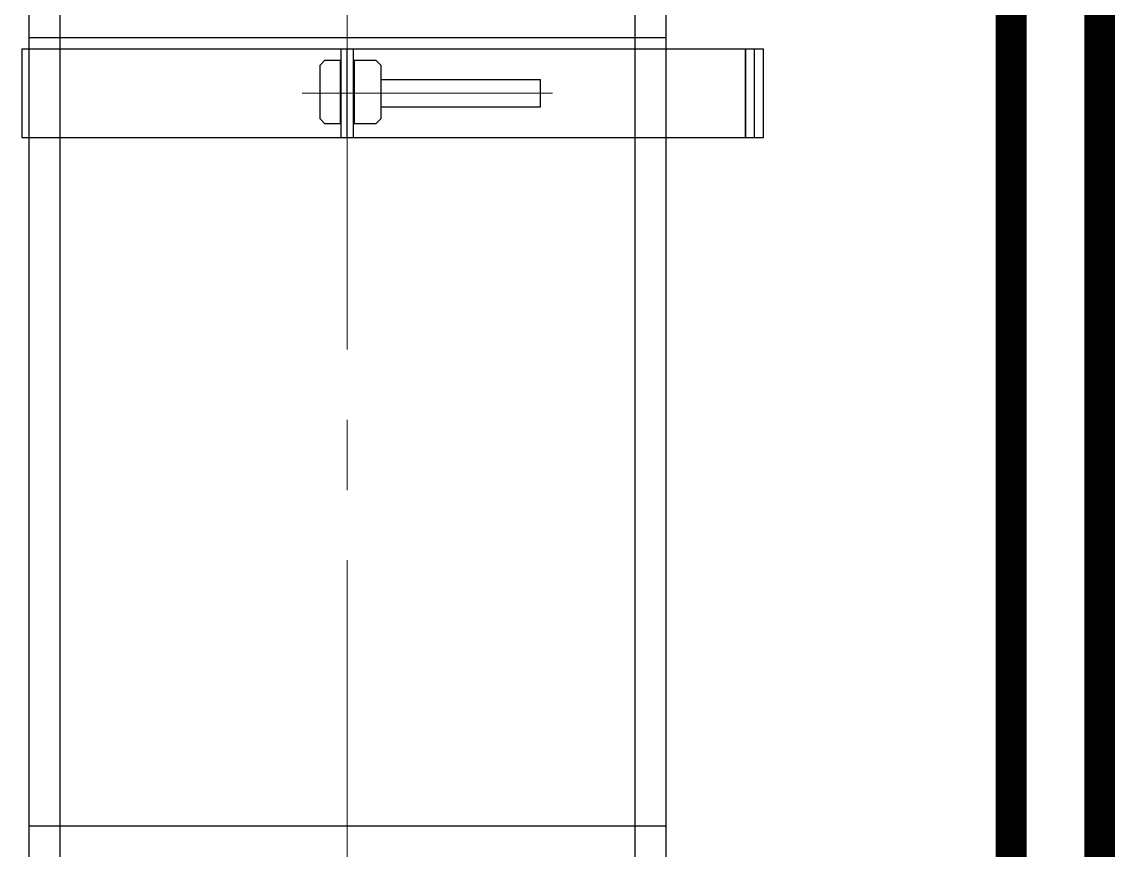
# Model space of a CAD drawing. Extents: x 419008 to 585152, y 366207 to 472224.
# Drawn here: x 509339 to 510575, y 457071 to 458006 of the extents above; entities that cross this region are included whole.
import ezdxf

# ---------------------------------------------------------------- set-up
doc = ezdxf.new("R2010")
doc.units = 0
doc.header["$LTSCALE"] = 50
doc.linetypes.add('ОСЕВАЯ2', pattern=[14.2875, 9.525, -1.5875, 1.5875, -1.5875])
doc.layers.get('0').update_dxf_attribs({"linetype": 'CONTINUOUS'})
doc.layers.add('ax', color=4, linetype='ОСЕВАЯ2', lineweight=15)
doc.layers.add('eq', color=255, linetype='CONTINUOUS')
doc.layers.add('WALL', color=5, linetype='CONTINUOUS')

# ---------------------------------------------------------------- blocks, each defined once
blk = doc.blocks.new('A$C3FF65A5C')
at = {"lineweight": 9}
for p, q in [((875, 8914.9, 164.7), (875, 8217.2, 164.7)), ((1525, 8914.9, 164.7), (1525, 8217.2, 164.7)), ((875, 8117.2, 164.7), (875, 7272.2, 164.7)), ((1525, 8117.2, 164.7), (1525, 7272.2, 164.7))]:
    blk.add_line(p, q, dxfattribs=at)
at = {"lineweight": 30}
for p, q in [((840, 8729.9, 164.7), (840, 8217.2, 164.7)), ((1560, 8729.9, 164.7), (1560, 8217.2, 164.7)), ((840, 8229.9, 164.7), (1560, 8229.9, 164.7)), ((840, 8117.2, 164.7), (840, 7272.2, 164.7)), ((1560, 8117.2, 164.7), (1560, 7272.2, 164.7)), ((840, 7339.9, 164.7), (1560, 7339.9, 164.7))]:
    blk.add_line(p, q, dxfattribs=at)
for p, q in [((832.3, 8217.2, 164.7), (1670.1, 8217.2, 164.7)), ((832.3, 8217.2, 164.7), (832.3, 8117.2, 164.7)), ((1192.9, 8117.2, 164.7), (1192.9, 8217.2, 164.7)), ((1200, 8117.2, 164.7), (1200, 8217.2, 164.7)), ((1207.1, 8117.2, 164.7), (1207.1, 8217.2, 164.7)), ((1650, 8117.2, 164.7), (1650, 8217.2, 164.7)), ((1650, 8217.2, 164.7), (1650, 8117.2, 164.7)), ((1660.1, 8117.2, 164.7), (1660.1, 8217.2, 164.7)), ((1670.1, 8117.2, 164.7), (1670.1, 8217.2, 164.7)), ((1192.4, 8132.7, 164.7), (1192.4, 8204.5, 164.7)), ((1207.9, 8204.5, 164.7), (1207.9, 8132.7, 164.7)), ((1237.7, 8182.5, 164.7), (1418.1, 8182.5, 164.7)), ((1418.1, 8151.8, 164.7), (1418.1, 8182.5, 164.7)), ((1237.7, 8151.8, 164.7), (1418.1, 8151.8, 164.7)), ((832.3, 8117.2, 164.7), (1670.1, 8117.2, 164.7))]:
    blk.add_line(p, q)
at = {"elevation": 164.7}
for points in [[(1192.4, 8132.7), (1174.7, 8132.7), (1169.2, 8138.2), (1169.2, 8198.9), (1174.7, 8204.5), (1192.4, 8204.5)], [(1207.9, 8204.5), (1232.1, 8204.5), (1237.7, 8198.9), (1237.7, 8138.2), (1232.1, 8132.7), (1207.9, 8132.7)]]:
    blk.add_lwpolyline(points, dxfattribs=at)
at = {"layer": 'ax'}
for p, q in [((1200, 9068.4, 164.7), (1200, 0, -1.7)), ((1149, 8167.2, 164.7), (1431.8, 8167.2, 164.7))]:
    blk.add_line(p, q, dxfattribs=at)

msp = doc.modelspace()

# ---------------------------------------------------------------- linework, layer by layer
at = {"layer": 'WALL'}
for p, q in [((509347.2, 458934), (509347.2, 450422.6)), ((509382.2, 458934), (509382.2, 450422.6)), ((510032.2, 458934), (510032.2, 450422.6)), ((510067.2, 458934), (510067.2, 450422.6))]:
    msp.add_line(p, q, dxfattribs=at)
at = {"layer": 'WALL', "const_width": 35}
for points in [[(510457.2, 458334), (510457.2, 450422.6)], [(510557.2, 458334), (510557.2, 450422.6)]]:
    msp.add_lwpolyline(points, dxfattribs=at)

# ---------------------------------------------------------------- block references
at = {"layer": 'eq', "color": 255}
msp.add_blockref('A$C3FF65A5C', (508507.2, 449758.5, -164.7), dxfattribs=at)

doc.saveas('drawing.dxf')
